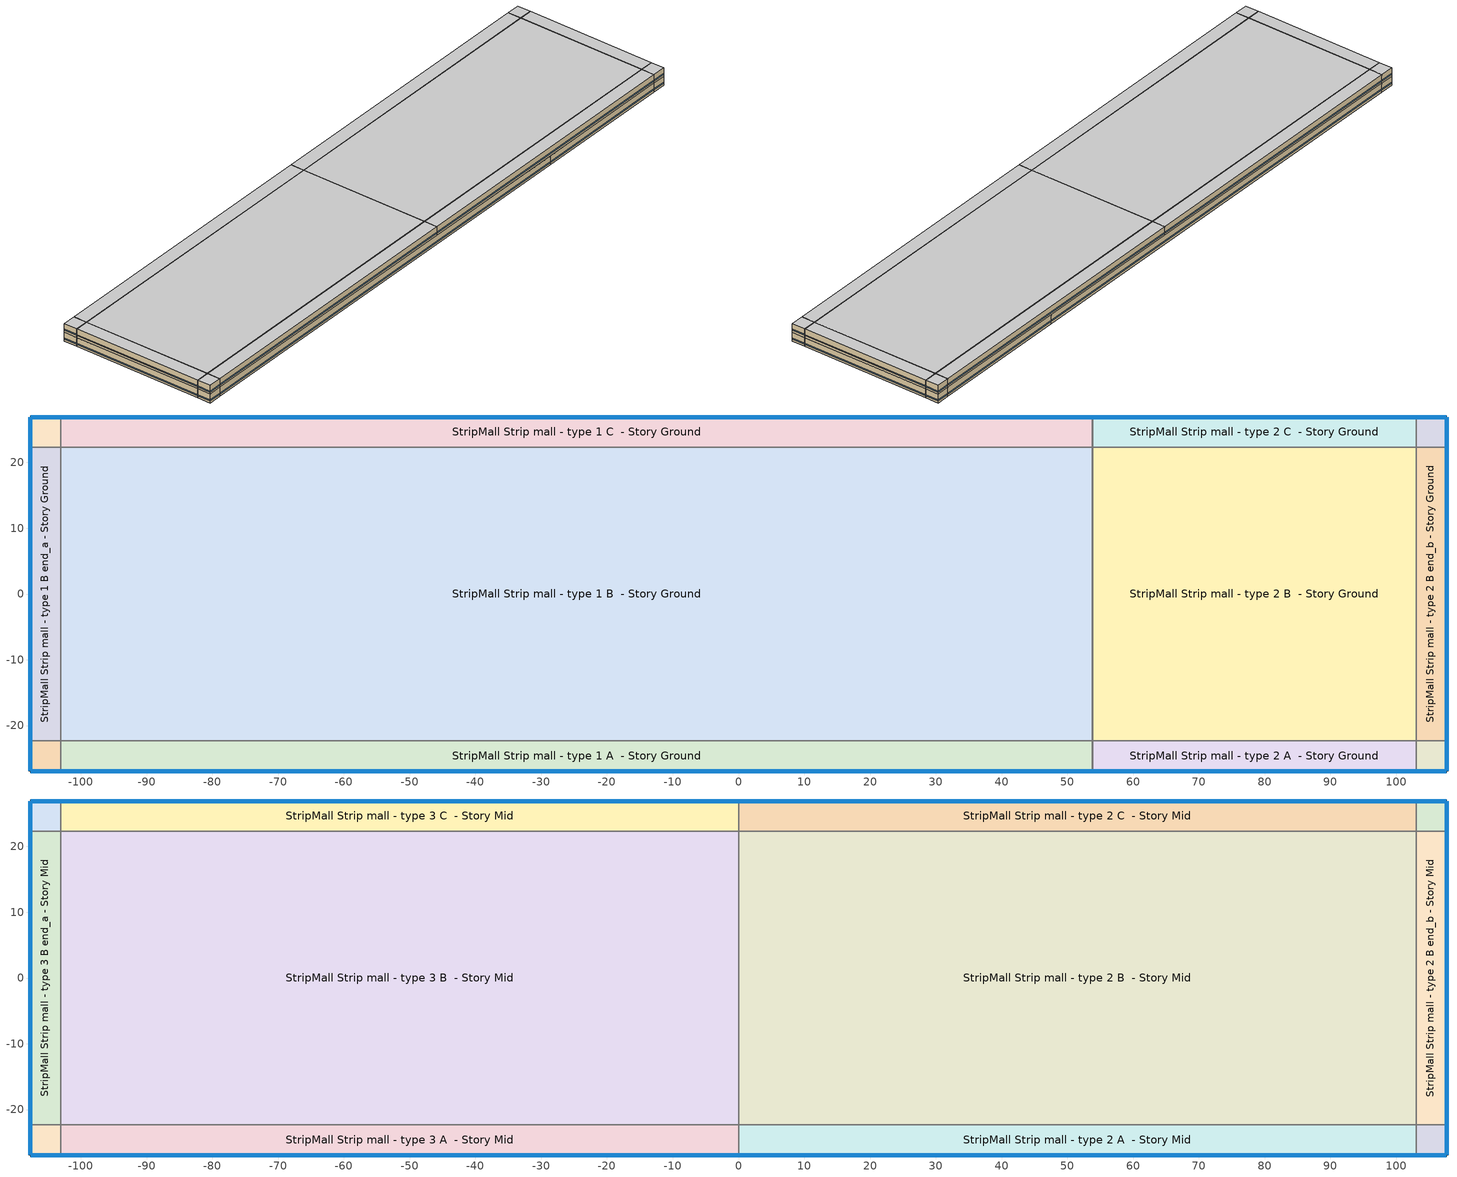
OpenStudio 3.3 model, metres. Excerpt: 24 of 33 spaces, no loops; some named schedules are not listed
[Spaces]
StripMall Strip mall - type 1 A end_a - Story Ground
 floor ground: -107.68,-26.92 -107.68,-22.35 -103.11,-22.35 -103.11,-26.92 z0
 wall outside: -107.68,-22.35 -107.68,-26.92 -103.11,-26.92 z0:3.05
 wall to StripMall Strip mall - type 1 B end_a - Story Ground: -103.11,-22.35 -107.68,-22.35 z0:3.05
 wall to StripMall Strip mall - type 1 A  - Story Ground: -103.11,-26.92 -103.11,-22.35 z0:3.05
 window: -107.68,-22.37 -107.68,-26.89 / -107.65,-26.92 -103.13,-26.92 z0.76:1.1
 ceiling adiabatic (Typical Interior Ceiling): -103.11,-26.92 -103.11,-22.35 -107.68,-22.35 -107.68,-26.92 z3.05
StripMall Strip mall - type 1 B end_a - Story Ground
 floor ground: -107.68,-22.35 -107.68,22.35 -103.11,22.35 -103.11,-22.35 z0
 wall outside: -107.68,22.35 -107.68,-22.35 z0:3.05
 wall to StripMall Strip mall - type 1 C end_a - Story Ground: -103.11,22.35 -107.68,22.35 z0:3.05
 wall to StripMall Strip mall - type 1 B  - Story Ground: -103.11,-22.35 -103.11,22.35 z0:3.05
 window: -107.68,22.32 -107.68,-22.32 z0.76:1.1
 ceiling adiabatic (Typical Interior Ceiling): -103.11,-22.35 -103.11,22.35 -107.68,22.35 -107.68,-22.35 z3.05
StripMall Strip mall - type 1 C end_a - Story Ground
 floor ground: -107.68,22.35 -107.68,26.92 -103.11,26.92 -103.11,22.35 z0
 wall outside: -103.11,26.92 -107.68,26.92 -107.68,22.35 z0:3.05
 wall to StripMall Strip mall - type 1 C  - Story Ground: -103.11,22.35 -103.11,26.92 z0:3.05
 window: -107.68,26.89 -107.68,22.37 / -103.13,26.92 -107.65,26.92 z0.76:1.1
 ceiling adiabatic (Typical Interior Ceiling): -103.11,22.35 -103.11,26.92 -107.68,26.92 -107.68,22.35 z3.05
StripMall Strip mall - type 1 A  - Story Ground
 floor ground: -103.11,-26.92 -103.11,-22.35 53.84,-22.35 53.84,-26.92 z0
 wall outside: -103.11,-26.92 53.84,-26.92 z0:3.05
 wall to StripMall Strip mall - type 1 B  - Story Ground: 53.84,-22.35 -103.11,-22.35 z0:3.05
 wall to StripMall Strip mall - type 2 A  - Story Ground: 53.84,-26.92 53.84,-22.35 z0:3.05
 window: -103.08,-26.92 53.81,-26.92 z0.76:1.1
 ceiling adiabatic (Typical Interior Ceiling): 53.84,-26.92 53.84,-22.35 -103.11,-22.35 -103.11,-26.92 z3.05
StripMall Strip mall - type 1 B  - Story Ground
 floor ground: -103.11,-22.35 -103.11,22.35 53.84,22.35 53.84,-22.35 z0
 wall to StripMall Strip mall - type 1 C  - Story Ground: 53.84,22.35 -103.11,22.35 z0:3.05
 wall to StripMall Strip mall - type 2 B  - Story Ground: 53.84,-22.35 53.84,22.35 z0:3.05
 ceiling adiabatic (Typical Interior Ceiling): 53.84,-22.35 53.84,22.35 -103.11,22.35 -103.11,-22.35 z3.05
StripMall Strip mall - type 1 C  - Story Ground
 floor ground: -103.11,22.35 -103.11,26.92 53.84,26.92 53.84,22.35 z0
 wall outside: 53.84,26.92 -103.11,26.92 z0:3.05
 wall to StripMall Strip mall - type 2 C  - Story Ground: 53.84,22.35 53.84,26.92 z0:3.05
 window: 53.81,26.92 -103.08,26.92 z0.76:1.1
 ceiling adiabatic (Typical Interior Ceiling): 53.84,22.35 53.84,26.92 -103.11,26.92 -103.11,22.35 z3.05
StripMall Strip mall - type 2 A  - Story Ground
 floor ground: 53.84,-26.92 53.84,-22.35 103.11,-22.35 103.11,-26.92 z0
 wall outside: 53.84,-26.92 103.11,-26.92 z0:3.05
 wall to StripMall Strip mall - type 2 B  - Story Ground: 103.11,-22.35 53.84,-22.35 z0:3.05
 wall to StripMall Strip mall - type 2 A end_b - Story Ground: 103.11,-26.92 103.11,-22.35 z0:3.05
 window: 53.86,-26.92 103.08,-26.92 z0.76:1.1
 ceiling adiabatic (Typical Interior Ceiling): 103.11,-26.92 103.11,-22.35 53.84,-22.35 53.84,-26.92 z3.05
StripMall Strip mall - type 2 B  - Story Ground
 floor ground: 53.84,-22.35 53.84,22.35 103.11,22.35 103.11,-22.35 z0
 wall to StripMall Strip mall - type 2 C  - Story Ground: 103.11,22.35 53.84,22.35 z0:3.05
 wall to StripMall Strip mall - type 2 B end_b - Story Ground: 103.11,-22.35 103.11,22.35 z0:3.05
 ceiling adiabatic (Typical Interior Ceiling): 103.11,-22.35 103.11,22.35 53.84,22.35 53.84,-22.35 z3.05
StripMall Strip mall - type 2 C  - Story Ground
 floor ground: 53.84,22.35 53.84,26.92 103.11,26.92 103.11,22.35 z0
 wall outside: 103.11,26.92 53.84,26.92 z0:3.05
 wall to StripMall Strip mall - type 2 C end_b - Story Ground: 103.11,22.35 103.11,26.92 z0:3.05
 window: 103.08,26.92 53.86,26.92 z0.76:1.1
 ceiling adiabatic (Typical Interior Ceiling): 103.11,22.35 103.11,26.92 53.84,26.92 53.84,22.35 z3.05
StripMall Strip mall - type 2 A end_b - Story Ground
 floor ground: 103.11,-26.92 103.11,-22.35 107.68,-22.35 107.68,-26.92 z0
 wall outside: 103.11,-26.92 107.68,-26.92 107.68,-22.35 z0:3.05
 wall to StripMall Strip mall - type 2 B end_b - Story Ground: 107.68,-22.35 103.11,-22.35 z0:3.05
 window: 107.68,-26.89 107.68,-22.37 / 103.13,-26.92 107.65,-26.92 z0.76:1.1
 ceiling adiabatic (Typical Interior Ceiling): 107.68,-26.92 107.68,-22.35 103.11,-22.35 103.11,-26.92 z3.05
StripMall Strip mall - type 2 B end_b - Story Ground
 floor ground: 103.11,-22.35 103.11,22.35 107.68,22.35 107.68,-22.35 z0
 wall outside: 107.68,-22.35 107.68,22.35 z0:3.05
 wall to StripMall Strip mall - type 2 C end_b - Story Ground: 107.68,22.35 103.11,22.35 z0:3.05
 window: 107.68,-22.32 107.68,22.32 z0.76:1.1
 ceiling adiabatic (Typical Interior Ceiling): 107.68,-22.35 107.68,22.35 103.11,22.35 103.11,-22.35 z3.05
StripMall Strip mall - type 2 C end_b - Story Ground
 floor ground: 103.11,22.35 103.11,26.92 107.68,26.92 107.68,22.35 z0
 wall outside: 107.68,22.35 107.68,26.92 103.11,26.92 z0:3.05
 window: 107.65,26.92 103.13,26.92 / 107.68,22.37 107.68,26.89 z0.76:1.1
 ceiling adiabatic (Typical Interior Ceiling): 107.68,22.35 107.68,26.92 103.11,26.92 103.11,22.35 z3.05
StripMall Strip mall - type 3 A end_a - Story Mid
 floor adiabatic (Typical Interior Floor): -107.68,-26.92 -107.68,-22.35 -103.11,-22.35 -103.11,-26.92 z3.05
 wall outside: -107.68,-22.35 -107.68,-26.92 -103.11,-26.92 z3.05:6.1
 wall to StripMall Strip mall - type 3 B end_a - Story Mid: -103.11,-22.35 -107.68,-22.35 z3.05:6.1
 wall to StripMall Strip mall - type 3 A  - Story Mid: -103.11,-26.92 -103.11,-22.35 z3.05:6.1
 window: -107.68,-22.37 -107.68,-26.89 / -107.65,-26.92 -103.13,-26.92 z3.81:4.15
 ceiling adiabatic (Typical Interior Ceiling): -103.11,-26.92 -103.11,-22.35 -107.68,-22.35 -107.68,-26.92 z6.1
StripMall Strip mall - type 3 B end_a - Story Mid
 floor adiabatic (Typical Interior Floor): -107.68,-22.35 -107.68,22.35 -103.11,22.35 -103.11,-22.35 z3.05
 wall outside: -107.68,22.35 -107.68,-22.35 z3.05:6.1
 wall to StripMall Strip mall - type 3 C end_a - Story Mid: -103.11,22.35 -107.68,22.35 z3.05:6.1
 wall to StripMall Strip mall - type 3 B  - Story Mid: -103.11,-22.35 -103.11,22.35 z3.05:6.1
 window: -107.68,22.32 -107.68,-22.32 z3.81:4.15
 ceiling adiabatic (Typical Interior Ceiling): -103.11,-22.35 -103.11,22.35 -107.68,22.35 -107.68,-22.35 z6.1
StripMall Strip mall - type 3 C end_a - Story Mid
 floor adiabatic (Typical Interior Floor): -107.68,22.35 -107.68,26.92 -103.11,26.92 -103.11,22.35 z3.05
 wall outside: -103.11,26.92 -107.68,26.92 -107.68,22.35 z3.05:6.1
 wall to StripMall Strip mall - type 3 C  - Story Mid: -103.11,22.35 -103.11,26.92 z3.05:6.1
 window: -107.68,26.89 -107.68,22.37 / -103.13,26.92 -107.65,26.92 z3.81:4.15
 ceiling adiabatic (Typical Interior Ceiling): -103.11,22.35 -103.11,26.92 -107.68,26.92 -107.68,22.35 z6.1
StripMall Strip mall - type 3 A  - Story Mid
 floor adiabatic (Typical Interior Floor): -103.11,-26.92 -103.11,-22.35 0,-22.35 0,-26.92 z3.05
 wall outside: -103.11,-26.92 0,-26.92 z3.05:6.1
 wall to StripMall Strip mall - type 3 B  - Story Mid: 0,-22.35 -103.11,-22.35 z3.05:6.1
 wall to StripMall Strip mall - type 2 A  - Story Mid: 0,-26.92 0,-22.35 z3.05:6.1
 window: -103.08,-26.92 -0.03,-26.92 z3.81:4.15
 ceiling adiabatic (Typical Interior Ceiling): 0,-26.92 0,-22.35 -103.11,-22.35 -103.11,-26.92 z6.1
StripMall Strip mall - type 3 B  - Story Mid
 floor adiabatic (Typical Interior Floor): -103.11,-22.35 -103.11,22.35 0,22.35 0,-22.35 z3.05
 wall to StripMall Strip mall - type 3 C  - Story Mid: 0,22.35 -103.11,22.35 z3.05:6.1
 wall to StripMall Strip mall - type 2 B  - Story Mid: 0,-22.35 0,22.35 z3.05:6.1
 ceiling adiabatic (Typical Interior Ceiling): 0,-22.35 0,22.35 -103.11,22.35 -103.11,-22.35 z6.1
StripMall Strip mall - type 3 C  - Story Mid
 floor adiabatic (Typical Interior Floor): -103.11,22.35 -103.11,26.92 0,26.92 0,22.35 z3.05
 wall outside: 0,26.92 -103.11,26.92 z3.05:6.1
 wall to StripMall Strip mall - type 2 C  - Story Mid: 0,22.35 0,26.92 z3.05:6.1
 window: -0.03,26.92 -103.08,26.92 z3.81:4.15
 ceiling adiabatic (Typical Interior Ceiling): 0,22.35 0,26.92 -103.11,26.92 -103.11,22.35 z6.1
StripMall Strip mall - type 2 A  - Story Mid
 floor adiabatic (Typical Interior Floor): 0,-26.92 0,-22.35 103.11,-22.35 103.11,-26.92 z3.05
 wall outside: 0,-26.92 103.11,-26.92 z3.05:6.1
 wall to StripMall Strip mall - type 2 B  - Story Mid: 103.11,-22.35 0,-22.35 z3.05:6.1
 wall to StripMall Strip mall - type 2 A end_b - Story Mid: 103.11,-26.92 103.11,-22.35 z3.05:6.1
 window: 0.03,-26.92 103.08,-26.92 z3.81:4.15
 ceiling adiabatic (Typical Interior Ceiling): 103.11,-26.92 103.11,-22.35 0,-22.35 0,-26.92 z6.1
StripMall Strip mall - type 2 B  - Story Mid
 floor adiabatic (Typical Interior Floor): 0,-22.35 0,22.35 103.11,22.35 103.11,-22.35 z3.05
 wall to StripMall Strip mall - type 2 C  - Story Mid: 103.11,22.35 0,22.35 z3.05:6.1
 wall to StripMall Strip mall - type 2 B end_b - Story Mid: 103.11,-22.35 103.11,22.35 z3.05:6.1
 ceiling adiabatic (Typical Interior Ceiling): 103.11,-22.35 103.11,22.35 0,22.35 0,-22.35 z6.1
StripMall Strip mall - type 2 C  - Story Mid
 floor adiabatic (Typical Interior Floor): 0,22.35 0,26.92 103.11,26.92 103.11,22.35 z3.05
 wall outside: 103.11,26.92 0,26.92 z3.05:6.1
 wall to StripMall Strip mall - type 2 C end_b - Story Mid: 103.11,22.35 103.11,26.92 z3.05:6.1
 window: 103.08,26.92 0.03,26.92 z3.81:4.15
 ceiling adiabatic (Typical Interior Ceiling): 103.11,22.35 103.11,26.92 0,26.92 0,22.35 z6.1
StripMall Strip mall - type 2 A end_b - Story Mid
 floor adiabatic (Typical Interior Floor): 103.11,-26.92 103.11,-22.35 107.68,-22.35 107.68,-26.92 z3.05
 wall outside: 103.11,-26.92 107.68,-26.92 107.68,-22.35 z3.05:6.1
 wall to StripMall Strip mall - type 2 B end_b - Story Mid: 107.68,-22.35 103.11,-22.35 z3.05:6.1
 window: 103.13,-26.92 107.65,-26.92 / 107.68,-26.89 107.68,-22.37 z3.81:4.15
 ceiling adiabatic (Typical Interior Ceiling): 107.68,-26.92 107.68,-22.35 103.11,-22.35 103.11,-26.92 z6.1
StripMall Strip mall - type 2 B end_b - Story Mid
 floor adiabatic (Typical Interior Floor): 103.11,-22.35 103.11,22.35 107.68,22.35 107.68,-22.35 z3.05
 wall outside: 107.68,-22.35 107.68,22.35 z3.05:6.1
 wall to StripMall Strip mall - type 2 C end_b - Story Mid: 107.68,22.35 103.11,22.35 z3.05:6.1
 window: 107.68,-22.32 107.68,22.32 z3.81:4.15
 ceiling adiabatic (Typical Interior Ceiling): 107.68,-22.35 107.68,22.35 103.11,22.35 103.11,-22.35 z6.1
StripMall Strip mall - type 2 C end_b - Story Mid
 floor adiabatic (Typical Interior Floor): 103.11,22.35 103.11,26.92 107.68,26.92 107.68,22.35 z3.05
 wall outside: 107.68,22.35 107.68,26.92 103.11,26.92 z3.05:6.1
 window: 107.68,22.37 107.68,26.89 / 107.65,26.92 103.13,26.92 z3.81:4.15
 ceiling adiabatic (Typical Interior Ceiling): 107.68,22.35 107.68,26.92 103.11,26.92 103.11,22.35 z6.1
[Site]
Buffalo Niagara Intl Ap_NY_USA: Latitude {deg}=42.93; Longitude {deg}=-78.73; Time Zone {hr}=-5; Elevation {m}=215; Terrain=City
[Site:WaterMainsTemperature]
Calculation Method=Correlation; Annual Average Outdoor Air Temperature {C}=8.96667; Maximum Difference In Monthly Average Outdoor Air Temperatures {deltaC}=26.2
[SizingPeriod:DesignDay] Barometric Pressure {Pa}=98769; Rain Indicator=No; Snow Indicator=No; Day of Month=21; Daylight Saving Time Indicator=No; Humidity Condition Type=Wetbulb; Dry-Bulb Temperature Range Modifier Type=DefaultMultipliers
Name | Maximum Dry-Bulb Temperature {C} | Daily Dry-Bulb Temperature Range {deltaC} | Wind Speed {m/s} | Wind Direction {deg} | Month | Day Type | Wetbulb or DewPoint at Maximum Dry-Bulb {C} | Solar Model Indicator | ASHRAE Clear Sky Optical Depth for Beam Irradiance | ASHRAE Clear Sky Optical Depth for Diffuse Irradiance | Sky Clearness
Buffalo Niagara Intl Ap Ann Clg .4% Condns DB=>MWB 1 | 30.3 | 9.3 | 5.7 | 240 | 7 | SummerDesignDay | 21.8 | ASHRAETau | 0.462 | 2.001
Buffalo Niagara Intl Ap Ann Clg .4% Condns WB=>MDB 1 | 27.8 | 9.3 | 5.7 | 240 | 7 | SummerDesignDay | 23.8 | ASHRAETau | 0.462 | 2.001
Buffalo Niagara Intl Ap Ann Htg 99.6% Condns DB 1 | -16.3 | 0 | 5.1 | 270 | 1 | WinterDesignDay | -16.3 | ASHRAEClearSky |  |  | 0
[ClimateZones]
Climate Zone Institution Name 1=ASHRAE; Climate Zone Document Name 1=ANSI/ASHRAE Standard 169; Climate Zone Document Year 1=2006; Climate Zone Value 1=6A
[Building]
90.1-2013|RetailStripmall: Default Construction Set=Res 90.1-2013 - StMall - ASHRAE 169-2013-6A; Standards Building Type=StripMall
[Site:GroundTemperature:FCfactorMethod]
January Ground Temperature {C}=7.4; February Ground Temperature {C}=-0; March Ground Temperature {C}=-7.6; April Ground Temperature {C}=-12.6; May Ground Temperature {C}=-7.7; June Ground Temperature {C}=0.3; July Ground Temperature {C}=7; August Ground Temperature {C}=14.2; September Ground Temperature {C}=19.2; October Ground Temperature {C}=20.9; November Ground Temperature {C}=20; December Ground Temperature {C}=15.4
[DefaultConstructionSet]
Res 90.1-2013 - StMall - ASHRAE 169-2013-6A: Default Exterior Surface Constructions=Default Surface Constructions 1; Default Interior Surface Constructions=Default Surface Constructions 2; Default Ground Contact Surface Constructions=Default Surface Constructions 3; Default Exterior SubSurface Constructions=Default Sub Surface Constructions 1; Default Interior SubSurface Constructions=Default Sub Surface Constructions 2; Interior Partition Construction=Typical Interior Partition
[DefaultSurfaceConstructions]
Name | Floor Construction | Wall Construction | Roof Ceiling Construction
Default Surface Constructions 1 | Typical Insulated Exterior Mass Floor R-19.61 | Typical Insulated Steel Framed Exterior Wall R-20.41 | Typical IEAD Roof R-31.25
Default Surface Constructions 2 | Typical Interior Floor | Typical Interior Wall | Typical Interior Ceiling
Default Surface Constructions 3 | Typical Insulated Carpeted 8in Slab Floor | Typical Insulated Basement Mass Wall
[Construction]
Typical Insulated Exterior Mass Floor R-19.61: Typical Insulation R-17.04, 4 in. Normalweight Concrete Floor, Typical Carpet Pad
Typical Insulated Steel Framed Exterior Wall R-20.41: 25mm Stucco, 5/8 in. Gypsum Board, Typical Insulation R-18.23, 5/8 in. Gypsum Board
Typical IEAD Roof R-31.25: Roof Membrane, Typical Insulation R-30.13, Metal Roof Surface
Typical Interior Floor: 100mm Normalweight concrete floor, CP02 CARPET PAD
Typical Interior Wall: G01 13mm gypsum board, G01 13mm gypsum board
Typical Interior Ceiling: CP02 CARPET PAD, 100mm Normalweight concrete floor
Typical Insulated Carpeted 8in Slab Floor: 8 in. Normalweight Concrete Floor, Typical Carpet Pad
Typical Insulated Basement Mass Wall: 8 in. Concrete Block Basement Wall
U 0.48 SHGC 0.40 Dbl Ref-D Clr 6mm/13mm: REF D CLEAR 6MM, AIR 13MM, CLEAR 6MM
Typical Insulated Metal Door R-2.0: F08 Metal surface, Typical Insulation R-1.15
U 0.44 SHGC 0.26 Dbl Ref-B-H Clr 6mm/13mm Air: REF B CLEAR HI 6MM, AIR 13MM, CLEAR 6MM
Typical Overhead Door R-2.0: Typical Insulation R-1.15 1
Window_U_0.50_SHGC_0.40_Skylight_Frame_Width_0.430_in: Glass_2052_LayerAvg, Gap_1_W_0_0038, Glass_2027F_LayerAvg
Typical Interior Window: Clear 3mm
Typical Interior Door; Typical Interior Partition: G05 25mm wood
InteriorFurnishings 1: Std Wood 6inch 1
[Material:NoMass] Roughness=Smooth; Thermal Absorptance=0.9; Solar Absorptance=0.7
Name | Thermal Resistance {m2-K/W} | Visible Absorptance
Typical Insulation R-17.04 | 3.00072 | 0.7
Typical Carpet Pad; CP02 CARPET PAD | 0.21648 | 0.8
Typical Insulation R-18.23 | 3.21036 | 0.7
Typical Insulation R-30.13 | 5.30668 | 0.7
Typical Insulation R-1.15 | 0.202509 | 0.7
Typical Insulation R-1.15 1 | 0.202527 | 0.7
[Material] Thermal Absorptance=0.9
Name | Roughness | Thickness {m} | Conductivity {W/m-K} | Density {kg/m3} | Specific Heat {J/kg-K} | Solar Absorptance | Visible Absorptance
4 in. Normalweight Concrete Floor | MediumRough | 0.1016 | 2.31 | 2322 | 832 | 0.7 | 0.7
25mm Stucco | Smooth | 0.0254 | 0.72 | 1856 | 840 | 0.7 | 0.7
5/8 in. Gypsum Board | MediumSmooth | 0.0159 | 0.16 | 800 | 1090 | 0.7 | 0.7
Roof Membrane | VeryRough | 0.0095 | 0.16 | 1121.29 | 1460 | 0.7 | 0.7
Metal Roof Surface; F08 Metal surface | Smooth | 0.0008 | 45.28 | 7824 | 500 | 0.7 | 0.7
100mm Normalweight concrete floor | MediumRough | 0.1016 | 2.31045 | 2322 | 832.557 | 0.7 | 0.7
G01 13mm gypsum board | Smooth | 0.0127 | 0.160031 | 800.001 | 1090.73 | 0.7 | 0.5
8 in. Normalweight Concrete Floor | MediumRough | 0.2032 | 2.31 | 2322 | 832 | 0.7 | 0.7
8 in. Concrete Block Basement Wall | MediumRough | 0.2032 | 1.326 | 1842 | 912 | 0.7 | 0.7
G05 25mm wood | MediumSmooth | 0.0254 | 0.15 | 608 | 1630 | 0.5 | 0.5
Std Wood 6inch 1 | MediumSmooth | 0.15 | 0.12 | 540 | 1210 | 0.7 | 0.7
[DefaultSubSurfaceConstructions]
Name | Fixed Window Construction | Operable Window Construction | Door Construction | Glass Door Construction | Overhead Door Construction | Skylight Construction | Tubular Daylight Dome Construction | Tubular Daylight Diffuser Construction
Default Sub Surface Constructions 1 | U 0.48 SHGC 0.40 Dbl Ref-D Clr 6mm/13mm | U 0.48 SHGC 0.40 Dbl Ref-D Clr 6mm/13mm | Typical Insulated Metal Door R-2.0 | U 0.44 SHGC 0.26 Dbl Ref-B-H Clr 6mm/13mm Air | Typical Overhead Door R-2.0 | Window_U_0.50_SHGC_0.40_Skylight_Frame_Width_0.430_in | Typical Interior Window | Typical Interior Window
Default Sub Surface Constructions 2 | Typical Interior Window | Typical Interior Window | Typical Interior Door
[WindowMaterial:Glazing] Optical Data Type=SpectralAverage; Infrared Transmittance at Normal Incidence=0; Dirt Correction Factor for Solar and Visible Transmittance=1; Solar Diffusing=No
Name | Thickness {m} | Solar Transmittance at Normal Incidence | Front Side Solar Reflectance at Normal Incidence | Back Side Solar Reflectance at Normal Incidence | Visible Transmittance at Normal Incidence | Front Side Visible Reflectance at Normal Incidence | Back Side Visible Reflectance at Normal Incidence | Front Side Infrared Hemispherical Emissivity | Back Side Infrared Hemispherical Emissivity | Conductivity {W/m-K}
REF D CLEAR 6MM | 0.006 | 0.429 | 0.308 | 0.379 | 0.334 | 0.453 | 0.505 | 0.84 | 0.82 | 0.9
CLEAR 6MM | 0.006 | 0.775 | 0.071 | 0.071 | 0.881 | 0.08 | 0.08 | 0.84 | 0.84 | 0.9
REF B CLEAR HI 6MM | 0.006 | 0.24 | 0.16 | 0.32 | 0.3 | 0.16 | 0.29 | 0.84 | 0.6 | 0.9
Glass_2052_LayerAvg | 0.00837 | 0.507767 | 0.054228 | 0.0544931 | 0.586833 | 0.05805 | 0.058397 | 0.84 | 0.84 | 1
Glass_2027F_LayerAvg | 0.004 | 0.369744 | 0.470069 | 0.340935 | 0.765222 | 0.0546 | 0.073741 | 0.03675 | 0.84 | 1
Clear 3mm | 0.003 | 0.837 | 0.075 | 0.075 | 0.898 | 0.081 | 0.081 | 0.84 | 0.84 | 0.9
[WindowMaterial:Gas] Gas Type=Air
Name | Thickness {m}
AIR 13MM | 0.0127
Gap_1_W_0_0038 | 0.0038
[SpaceType] Standards Building Type=StripMall
Name | Default Schedule Set | Design Specification Outdoor Air Object | Standards Space Type
StripMall Strip mall - type 1 - 90.1-2013 | StripMall Strip mall - type 1 Schedule Set | StripMall Strip mall - type 1 Ventilation | Strip mall - type 1
StripMall Strip mall - type 2 - 90.1-2013 | StripMall Strip mall - type 2 Schedule Set | StripMall Strip mall - type 2 Ventilation | Strip mall - type 2
StripMall Strip mall - type 3 - 90.1-2013 | StripMall Strip mall - type 3 Schedule Set | StripMall Strip mall - type 3 Ventilation | Strip mall - type 3
[BuildingStory] Nominal Floor to Floor Height {m}=3.048
Name | Nominal Z Coordinate {m}
Story Ground | 0
Story Mid | 3.048
[Space]
Name | Space Type | Building Story | Thermal Zone
StripMall Strip mall - type 1 A end_a - Story Ground | StripMall Strip mall - type 1 - 90.1-2013 | Story Ground | Zone StripMall Strip mall - type 1 A end_a - Story Ground
StripMall Strip mall - type 1 B end_a - Story Ground | StripMall Strip mall - type 1 - 90.1-2013 | Story Ground | Zone StripMall Strip mall - type 1 B end_a - Story Ground
StripMall Strip mall - type 1 C end_a - Story Ground | StripMall Strip mall - type 1 - 90.1-2013 | Story Ground | Zone StripMall Strip mall - type 1 C end_a - Story Ground
StripMall Strip mall - type 1 A  - Story Ground | StripMall Strip mall - type 1 - 90.1-2013 | Story Ground | Zone StripMall Strip mall - type 1 A  - Story Ground
StripMall Strip mall - type 1 B  - Story Ground | StripMall Strip mall - type 1 - 90.1-2013 | Story Ground | Zone StripMall Strip mall - type 1 B  - Story Ground
StripMall Strip mall - type 1 C  - Story Ground | StripMall Strip mall - type 1 - 90.1-2013 | Story Ground | Zone StripMall Strip mall - type 1 C  - Story Ground
StripMall Strip mall - type 2 A  - Story Ground | StripMall Strip mall - type 2 - 90.1-2013 | Story Ground | Zone StripMall Strip mall - type 2 A  - Story Ground
StripMall Strip mall - type 2 B  - Story Ground | StripMall Strip mall - type 2 - 90.1-2013 | Story Ground | Zone StripMall Strip mall - type 2 B  - Story Ground
StripMall Strip mall - type 2 C  - Story Ground | StripMall Strip mall - type 2 - 90.1-2013 | Story Ground | Zone StripMall Strip mall - type 2 C  - Story Ground
StripMall Strip mall - type 2 A end_b - Story Ground | StripMall Strip mall - type 2 - 90.1-2013 | Story Ground | Zone StripMall Strip mall - type 2 A end_b - Story Ground
StripMall Strip mall - type 2 B end_b - Story Ground | StripMall Strip mall - type 2 - 90.1-2013 | Story Ground | Zone StripMall Strip mall - type 2 B end_b - Story Ground
StripMall Strip mall - type 2 C end_b - Story Ground | StripMall Strip mall - type 2 - 90.1-2013 | Story Ground | Zone StripMall Strip mall - type 2 C end_b - Story Ground
StripMall Strip mall - type 3 A end_a - Story Mid | StripMall Strip mall - type 3 - 90.1-2013 | Story Mid | Zone StripMall Strip mall - type 3 A end_a - Story Mid
StripMall Strip mall - type 3 B end_a - Story Mid | StripMall Strip mall - type 3 - 90.1-2013 | Story Mid | Zone StripMall Strip mall - type 3 B end_a - Story Mid
StripMall Strip mall - type 3 C end_a - Story Mid | StripMall Strip mall - type 3 - 90.1-2013 | Story Mid | Zone StripMall Strip mall - type 3 C end_a - Story Mid
StripMall Strip mall - type 3 A  - Story Mid | StripMall Strip mall - type 3 - 90.1-2013 | Story Mid | Zone StripMall Strip mall - type 3 A  - Story Mid
StripMall Strip mall - type 3 B  - Story Mid | StripMall Strip mall - type 3 - 90.1-2013 | Story Mid | Zone StripMall Strip mall - type 3 B  - Story Mid
StripMall Strip mall - type 3 C  - Story Mid | StripMall Strip mall - type 3 - 90.1-2013 | Story Mid | Zone StripMall Strip mall - type 3 C  - Story Mid
StripMall Strip mall - type 2 A  - Story Mid | StripMall Strip mall - type 2 - 90.1-2013 | Story Mid | Zone StripMall Strip mall - type 2 A  - Story Mid
StripMall Strip mall - type 2 B  - Story Mid | StripMall Strip mall - type 2 - 90.1-2013 | Story Mid | Zone StripMall Strip mall - type 2 B  - Story Mid
StripMall Strip mall - type 2 C  - Story Mid | StripMall Strip mall - type 2 - 90.1-2013 | Story Mid | Zone StripMall Strip mall - type 2 C  - Story Mid
StripMall Strip mall - type 2 A end_b - Story Mid | StripMall Strip mall - type 2 - 90.1-2013 | Story Mid | Zone StripMall Strip mall - type 2 A end_b - Story Mid
StripMall Strip mall - type 2 B end_b - Story Mid | StripMall Strip mall - type 2 - 90.1-2013 | Story Mid | Zone StripMall Strip mall - type 2 B end_b - Story Mid
StripMall Strip mall - type 2 C end_b - Story Mid | StripMall Strip mall - type 2 - 90.1-2013 | Story Mid | Zone StripMall Strip mall - type 2 C end_b - Story Mid
[ThermalZone] Multiplier=1; Use Ideal Air Loads=No
Name | Thermostat
Zone StripMall Strip mall - type 1 A end_a - Story Ground | StripMall Strip mall - type 1 - 90.1-2013 Thermostat 1
Zone StripMall Strip mall - type 1 B end_a - Story Ground | StripMall Strip mall - type 1 - 90.1-2013 Thermostat 3
Zone StripMall Strip mall - type 1 C end_a - Story Ground | StripMall Strip mall - type 1 - 90.1-2013 Thermostat 5
Zone StripMall Strip mall - type 1 A  - Story Ground | StripMall Strip mall - type 1 - 90.1-2013 Thermostat
Zone StripMall Strip mall - type 1 B  - Story Ground | StripMall Strip mall - type 1 - 90.1-2013 Thermostat 2
Zone StripMall Strip mall - type 1 C  - Story Ground | StripMall Strip mall - type 1 - 90.1-2013 Thermostat 4
Zone StripMall Strip mall - type 2 A  - Story Ground | StripMall Strip mall - type 2 - 90.1-2013 Thermostat
Zone StripMall Strip mall - type 2 B  - Story Ground | StripMall Strip mall - type 2 - 90.1-2013 Thermostat 4
Zone StripMall Strip mall - type 2 C  - Story Ground | StripMall Strip mall - type 2 - 90.1-2013 Thermostat 8
Zone StripMall Strip mall - type 2 A end_b - Story Ground | StripMall Strip mall - type 2 - 90.1-2013 Thermostat 2
Zone StripMall Strip mall - type 2 B end_b - Story Ground | StripMall Strip mall - type 2 - 90.1-2013 Thermostat 6
Zone StripMall Strip mall - type 2 C end_b - Story Ground | StripMall Strip mall - type 2 - 90.1-2013 Thermostat 10
Zone StripMall Strip mall - type 3 A end_a - Story Mid | StripMall Strip mall - type 3 - 90.1-2013 Thermostat 2
Zone StripMall Strip mall - type 3 B end_a - Story Mid | StripMall Strip mall - type 3 - 90.1-2013 Thermostat 7
Zone StripMall Strip mall - type 3 C end_a - Story Mid | StripMall Strip mall - type 3 - 90.1-2013 Thermostat 12
Zone StripMall Strip mall - type 3 A  - Story Mid | StripMall Strip mall - type 3 - 90.1-2013 Thermostat
Zone StripMall Strip mall - type 3 B  - Story Mid | StripMall Strip mall - type 3 - 90.1-2013 Thermostat 5
Zone StripMall Strip mall - type 3 C  - Story Mid | StripMall Strip mall - type 3 - 90.1-2013 Thermostat 10
Zone StripMall Strip mall - type 2 A  - Story Mid | StripMall Strip mall - type 2 - 90.1-2013 Thermostat 1
Zone StripMall Strip mall - type 2 B  - Story Mid | StripMall Strip mall - type 2 - 90.1-2013 Thermostat 5
Zone StripMall Strip mall - type 2 C  - Story Mid | StripMall Strip mall - type 2 - 90.1-2013 Thermostat 9
Zone StripMall Strip mall - type 2 A end_b - Story Mid | StripMall Strip mall - type 2 - 90.1-2013 Thermostat 3
Zone StripMall Strip mall - type 2 B end_b - Story Mid | StripMall Strip mall - type 2 - 90.1-2013 Thermostat 7
Zone StripMall Strip mall - type 2 C end_b - Story Mid | StripMall Strip mall - type 2 - 90.1-2013 Thermostat 11
[People:Definition] Number of People Calculation Method=People/Area; People per Space Floor Area {person/m2}=0.0861113; Fraction Radiant=0.3; Enable ASHRAE 55 Comfort Warnings=Yes; Mean Radiant Temperature Calculation Type=ZoneAveraged; Thermal Comfort Model Type 1=Fanger
StripMall Strip mall - type 1 People Definition; StripMall Strip mall - type 2 People Definition; StripMall Strip mall - type 3 People Definition
[People] Work Efficiency Schedule=Work Efficiency Schedule; Clothing Insulation Schedule=Clothing Schedule; Air Velocity Schedule=Air Velocity Schedule; Multiplier=1
Name | People Definition | Space or SpaceType
StripMall Strip mall - type 1 People | StripMall Strip mall - type 1 People Definition | StripMall Strip mall - type 1 - 90.1-2013
StripMall Strip mall - type 2 People | StripMall Strip mall - type 2 People Definition | StripMall Strip mall - type 2 - 90.1-2013
StripMall Strip mall - type 3 People | StripMall Strip mall - type 3 People Definition | StripMall Strip mall - type 3 - 90.1-2013
[Lights:Definition] Design Level Calculation Method=Watts/Area; Fraction Radiant=0.7; Fraction Visible=0.2; Return Air Fraction=0
Name | Watts per Space Floor Area {W/m2}
StripMall Strip mall - type 1 Lights Definition; StripMall Strip mall - type 2 Lights Definition; StripMall Strip mall - type 3 Lights Definition | 13.5625
StripMall Strip mall - type 1 Additional Lights Definition | 7.53474
StripMall Strip mall - type 2 Additional Lights Definition | 7.36251
[Lights] Fraction Replaceable=1
Name | Lights Definition | Space or SpaceType
StripMall Strip mall - type 1 Lights | StripMall Strip mall - type 1 Lights Definition | StripMall Strip mall - type 1 - 90.1-2013
StripMall Strip mall - type 1 Additional Lights | StripMall Strip mall - type 1 Additional Lights Definition | StripMall Strip mall - type 1 - 90.1-2013
StripMall Strip mall - type 2 Lights | StripMall Strip mall - type 2 Lights Definition | StripMall Strip mall - type 2 - 90.1-2013
StripMall Strip mall - type 2 Additional Lights | StripMall Strip mall - type 2 Additional Lights Definition | StripMall Strip mall - type 2 - 90.1-2013
StripMall Strip mall - type 3 Lights | StripMall Strip mall - type 3 Lights Definition | StripMall Strip mall - type 3 - 90.1-2013
[ElectricEquipment:Definition]
Name | Design Level Calculation Method | Watts per Space Floor Area {W/m2} | Fraction Latent | Fraction Radiant | Fraction Lost | Design Level {W}
StripMall Strip mall - type 1 Elec Equip Definition; StripMall Strip mall - type 2 Elec Equip Definition; StripMall Strip mall - type 3 Elec Equip Definition | Watts/Area | 4.30556 | 0 | 0.5 | 0
Elevator Lift Motor | EquipmentLevel |  | 0 | 0 | 1 | 16055
Elevator Fan | EquipmentLevel |  |  | 0.5 |  | 30.9576
Elevator Lights | EquipmentLevel |  |  | 0.5 |  | 32.3486
[ElectricEquipment]
Name | Electric Equipment Definition | Space or SpaceType | Schedule | Multiplier
StripMall Strip mall - type 1 Elec Equip | StripMall Strip mall - type 1 Elec Equip Definition | StripMall Strip mall - type 1 - 90.1-2013
StripMall Strip mall - type 2 Elec Equip | StripMall Strip mall - type 2 Elec Equip Definition | StripMall Strip mall - type 2 - 90.1-2013
StripMall Strip mall - type 3 Elec Equip | StripMall Strip mall - type 3 Elec Equip Definition | StripMall Strip mall - type 3 - 90.1-2013
9 Elevator Lift Motors | Elevator Lift Motor | StripMall Strip mall - type 1 B  - Story Ground | Elevator Schedule 1 | 9
9 Elevator Fans | Elevator Fan | StripMall Strip mall - type 1 B  - Story Ground | Elevator Schedule 3 | 9
9 Elevator Lights | Elevator Lights | StripMall Strip mall - type 1 B  - Story Ground | Elevator Schedule 2 | 9
[DesignSpecification:OutdoorAir] Outdoor Air Method=Sum; Outdoor Air Flow per Floor Area {m3/s-m2}=0.0011811
StripMall Strip mall - type 1 Ventilation; StripMall Strip mall - type 2 Ventilation; StripMall Strip mall - type 3 Ventilation
[DefaultScheduleSet] People Activity Level Schedule=HotelSmall Activity_Sch
Name | Number of People Schedule | Lighting Schedule | Electric Equipment Schedule | Infiltration Schedule
StripMall Strip mall - type 1 Schedule Set | RetailStripmall Type1_OCC_SCH | RetailStripmall Type1_LIGHT_SCH_2013 | RetailStripmall Type1_EQUIP_SCH | RetailStripmall Type1_Infil_SCH
StripMall Strip mall - type 2 Schedule Set | RetailStripmall Type2_OCC_SCH | RetailStripmall Type2_LIGHT_SCH_2013 | RetailStripmall Type2_EQUIP_SCH | RetailStripmall Type2_Infil_SCH
StripMall Strip mall - type 3 Schedule Set | RetailStripmall Type3_OCC_SCH | RetailStripmall Type3_LIGHT_SCH_2013 | RetailStripmall Type3_EQUIP_SCH | RetailStripmall Type3_Infil_SCH
[SpaceInfiltration:DesignFlowRate] Schedule=Always On Discrete; Design Flow Rate Calculation Method=Flow/ExteriorArea; Flow per Exterior Surface Area {m3/s-m2}=0.000569573; Constant Term Coefficient=0; Temperature Term Coefficient=0; Velocity Term Coefficient=0.224; Velocity Squared Term Coefficient=0
Name | Space or SpaceType
StripMall Strip mall - type 1 A  - Story Ground Infiltration | StripMall Strip mall - type 1 A  - Story Ground
StripMall Strip mall - type 1 A end_a - Story Ground Infiltration | StripMall Strip mall - type 1 A end_a - Story Ground
StripMall Strip mall - type 1 B end_a - Story Ground Infiltration | StripMall Strip mall - type 1 B end_a - Story Ground
StripMall Strip mall - type 1 C  - Story Ground Infiltration | StripMall Strip mall - type 1 C  - Story Ground
StripMall Strip mall - type 1 C end_a - Story Ground Infiltration | StripMall Strip mall - type 1 C end_a - Story Ground
StripMall Strip mall - type 2 A  - Story Ground Infiltration | StripMall Strip mall - type 2 A  - Story Ground
StripMall Strip mall - type 2 A  - Story Mid Infiltration | StripMall Strip mall - type 2 A  - Story Mid
StripMall Strip mall - type 2 A end_b - Story Ground Infiltration | StripMall Strip mall - type 2 A end_b - Story Ground
StripMall Strip mall - type 2 A end_b - Story Mid Infiltration | StripMall Strip mall - type 2 A end_b - Story Mid
StripMall Strip mall - type 2 B end_b - Story Ground Infiltration | StripMall Strip mall - type 2 B end_b - Story Ground
StripMall Strip mall - type 2 B end_b - Story Mid Infiltration | StripMall Strip mall - type 2 B end_b - Story Mid
StripMall Strip mall - type 2 C  - Story Ground Infiltration | StripMall Strip mall - type 2 C  - Story Ground
StripMall Strip mall - type 2 C  - Story Mid Infiltration | StripMall Strip mall - type 2 C  - Story Mid
StripMall Strip mall - type 2 C end_b - Story Ground Infiltration | StripMall Strip mall - type 2 C end_b - Story Ground
StripMall Strip mall - type 2 C end_b - Story Mid Infiltration | StripMall Strip mall - type 2 C end_b - Story Mid
StripMall Strip mall - type 3 A  - Story Mid Infiltration | StripMall Strip mall - type 3 A  - Story Mid
StripMall Strip mall - type 3 A end_a - Story Mid Infiltration | StripMall Strip mall - type 3 A end_a - Story Mid
StripMall Strip mall - type 3 B end_a - Story Mid Infiltration | StripMall Strip mall - type 3 B end_a - Story Mid
StripMall Strip mall - type 3 C  - Story Mid Infiltration | StripMall Strip mall - type 3 C  - Story Mid
StripMall Strip mall - type 3 C end_a - Story Mid Infiltration | StripMall Strip mall - type 3 C end_a - Story Mid
[Exterior:Lights:Definition]
Name | Design Level {W}
Parking Areas and Drives Def (W/ft^2) | 0.1
Building Facades Def (W/ft^2) | 0.15
Main Entries Def (W/ft) | 30
Other Doors Def (W/ft) | 20
[Exterior:Lights] Control Option=AstronomicalClock
Name | Exterior Lights Definition | Schedule | Multiplier
Parking Areas and Drives | Parking Areas and Drives Def (W/ft^2) | Schedule Ruleset 2 | 705282
Building Facades | Building Facades Def (W/ft^2) | Schedule Ruleset 1 | 17663.7
Main Entries | Main Entries Def (W/ft) | Schedule Ruleset 2 | 599.054
Other Doors | Other Doors Def (W/ft) | Schedule Ruleset 2 | 329.48
[ThermostatSetpoint:DualSetpoint]
Name | Heating Setpoint Temperature Schedule | Cooling Setpoint Temperature Schedule
StripMall Strip mall - type 1 - 90.1-2013 Thermostat; StripMall Strip mall - type 1 - 90.1-2013 Thermostat 1; StripMall Strip mall - type 1 - 90.1-2013 Thermostat 2; StripMall Strip mall - type 1 - 90.1-2013 Thermostat 3; StripMall Strip mall - type 1 - 90.1-2013 Thermostat 4; StripMall Strip mall - type 1 - 90.1-2013 Thermostat 5 | RetailStripmall Type1_HTGSETP_SCH_NO_OPTIMUM | RetailStripmall Type1_CLGSETP_SCH_NO_OPTIMUM
StripMall Strip mall - type 2 - 90.1-2013 Thermostat; StripMall Strip mall - type 2 - 90.1-2013 Thermostat 1; StripMall Strip mall - type 2 - 90.1-2013 Thermostat 2; StripMall Strip mall - type 2 - 90.1-2013 Thermostat 3; StripMall Strip mall - type 2 - 90.1-2013 Thermostat 4; StripMall Strip mall - type 2 - 90.1-2013 Thermostat 5; StripMall Strip mall - type 2 - 90.1-2013 Thermostat 6; StripMall Strip mall - type 2 - 90.1-2013 Thermostat 7; StripMall Strip mall - type 2 - 90.1-2013 Thermostat 8; StripMall Strip mall - type 2 - 90.1-2013 Thermostat 9; StripMall Strip mall - type 2 - 90.1-2013 Thermostat 10; StripMall Strip mall - type 2 - 90.1-2013 Thermostat 11 | RetailStripmall Type2_HTGSETP_SCH_NO_OPTIMUM | RetailStripmall Type2_CLGSETP_SCH_NO_OPTIMUM
StripMall Strip mall - type 3 - 90.1-2013 Thermostat; StripMall Strip mall - type 3 - 90.1-2013 Thermostat 2; StripMall Strip mall - type 3 - 90.1-2013 Thermostat 5; StripMall Strip mall - type 3 - 90.1-2013 Thermostat 7; StripMall Strip mall - type 3 - 90.1-2013 Thermostat 10; StripMall Strip mall - type 3 - 90.1-2013 Thermostat 12 | RetailStripmall Type3_HTGSETP_SCH_NO_OPTIMUM | RetailStripmall Type3_CLGSETP_SCH_NO_OPTIMUM
[InternalMass:Definition]
Internal Mass Definition 2: Construction=InteriorFurnishings 1; Design Level Calculation Method=SurfaceArea/Area; Surface Area per Space Floor Area=2
[InternalMass] Internal Mass Definition=Internal Mass Definition 2; Multiplier=1
Name | Space or SpaceType
StripMall Strip mall - type 2 A end_b - Story Mid Mass | StripMall Strip mall - type 2 A end_b - Story Mid
StripMall Strip mall - type 2 A  - Story Mid Mass | StripMall Strip mall - type 2 A  - Story Mid
StripMall Strip mall - type 2 B end_b - Story Ground Mass | StripMall Strip mall - type 2 B end_b - Story Ground
StripMall Strip mall - type 3 C end_a - Story Mid Mass | StripMall Strip mall - type 3 C end_a - Story Mid
StripMall Strip mall - type 1 A end_a - Story Ground Mass | StripMall Strip mall - type 1 A end_a - Story Ground
StripMall Strip mall - type 3 B end_a - Story Mid Mass | StripMall Strip mall - type 3 B end_a - Story Mid
StripMall Strip mall - type 3 A end_a - Story Mid Mass | StripMall Strip mall - type 3 A end_a - Story Mid
StripMall Strip mall - type 3 C  - Story Mid Mass | StripMall Strip mall - type 3 C  - Story Mid
StripMall Strip mall - type 2 C  - Story Mid Mass | StripMall Strip mall - type 2 C  - Story Mid
StripMall Strip mall - type 1 C end_a - Story Ground Mass | StripMall Strip mall - type 1 C end_a - Story Ground
StripMall Strip mall - type 3 A  - Story Mid Mass | StripMall Strip mall - type 3 A  - Story Mid
StripMall Strip mall - type 2 C end_b - Story Mid Mass | StripMall Strip mall - type 2 C end_b - Story Mid
StripMall Strip mall - type 2 C  - Story Ground Mass | StripMall Strip mall - type 2 C  - Story Ground
StripMall Strip mall - type 2 A end_b - Story Ground Mass | StripMall Strip mall - type 2 A end_b - Story Ground
StripMall Strip mall - type 1 A  - Story Ground Mass | StripMall Strip mall - type 1 A  - Story Ground
StripMall Strip mall - type 2 B  - Story Ground Mass | StripMall Strip mall - type 2 B  - Story Ground
StripMall Strip mall - type 2 B  - Story Mid Mass | StripMall Strip mall - type 2 B  - Story Mid
StripMall Strip mall - type 2 A  - Story Ground Mass | StripMall Strip mall - type 2 A  - Story Ground
StripMall Strip mall - type 1 C  - Story Ground Mass | StripMall Strip mall - type 1 C  - Story Ground
StripMall Strip mall - type 1 B  - Story Ground Mass | StripMall Strip mall - type 1 B  - Story Ground
StripMall Strip mall - type 3 B  - Story Mid Mass | StripMall Strip mall - type 3 B  - Story Mid
StripMall Strip mall - type 1 B end_a - Story Ground Mass | StripMall Strip mall - type 1 B end_a - Story Ground
StripMall Strip mall - type 2 B end_b - Story Mid Mass | StripMall Strip mall - type 2 B end_b - Story Mid
StripMall Strip mall - type 2 C end_b - Story Ground Mass | StripMall Strip mall - type 2 C end_b - Story Ground
[Schedule:Ruleset]
Name | Default Day Schedule | Summer Design Day Schedule | Winter Design Day Schedule
Clothing Schedule | Clothing Schedule Default Winter Clothes
Air Velocity Schedule | Air Velocity Schedule Default
Work Efficiency Schedule | Work Efficiency Schedule Default
RetailStripmall Type1_OCC_SCH | RetailStripmall Type1_OCC_SCH Default | RetailStripmall Type1_OCC_SCH Summer Design Day | RetailStripmall Type1_OCC_SCH Winter Design Day
HotelSmall Activity_Sch | HotelSmall Activity_Sch Default | HotelSmall Activity_Sch Summer Design Day | HotelSmall Activity_Sch Winter Design Day
RetailStripmall Type1_LIGHT_SCH_2013 | RetailStripmall Type1_LIGHT_SCH_2013 Default | RetailStripmall Type1_LIGHT_SCH_2013 Summer Design Day | RetailStripmall Type1_LIGHT_SCH_2013 Winter Design Day
RetailStripmall Type1_EQUIP_SCH | RetailStripmall Type1_EQUIP_SCH Default | RetailStripmall Type1_EQUIP_SCH Summer Design Day | RetailStripmall Type1_EQUIP_SCH Winter Design Day
RetailStripmall Type1_Infil_SCH | RetailStripmall Type1_Infil_SCH Default | RetailStripmall Type1_Infil_SCH Summer Design Day | RetailStripmall Type1_Infil_SCH Winter Design Day
RetailStripmall Type2_OCC_SCH | RetailStripmall Type2_OCC_SCH Default | RetailStripmall Type2_OCC_SCH Summer Design Day | RetailStripmall Type2_OCC_SCH Winter Design Day
RetailStripmall Type2_LIGHT_SCH_2013 | RetailStripmall Type2_LIGHT_SCH_2013 Default | RetailStripmall Type2_LIGHT_SCH_2013 Summer Design Day | RetailStripmall Type2_LIGHT_SCH_2013 Winter Design Day
RetailStripmall Type2_EQUIP_SCH | RetailStripmall Type2_EQUIP_SCH Default | RetailStripmall Type2_EQUIP_SCH Summer Design Day | RetailStripmall Type2_EQUIP_SCH Winter Design Day
RetailStripmall Type2_Infil_SCH | RetailStripmall Type2_Infil_SCH Default | RetailStripmall Type2_Infil_SCH Summer Design Day | RetailStripmall Type2_Infil_SCH Winter Design Day
RetailStripmall Type3_OCC_SCH | RetailStripmall Type3_OCC_SCH Default | RetailStripmall Type3_OCC_SCH Summer Design Day | RetailStripmall Type3_OCC_SCH Winter Design Day
RetailStripmall Type3_LIGHT_SCH_2013 | RetailStripmall Type3_LIGHT_SCH_2013 Default | RetailStripmall Type3_LIGHT_SCH_2013 Summer Design Day | RetailStripmall Type3_LIGHT_SCH_2013 Winter Design Day
RetailStripmall Type3_EQUIP_SCH | RetailStripmall Type3_EQUIP_SCH Default | RetailStripmall Type3_EQUIP_SCH Summer Design Day | RetailStripmall Type3_EQUIP_SCH Winter Design Day
RetailStripmall Type3_Infil_SCH | RetailStripmall Type3_Infil_SCH Default | RetailStripmall Type3_Infil_SCH Summer Design Day | RetailStripmall Type3_Infil_SCH Winter Design Day
Elevator Schedule 1 | 33 space(s) Occ Sch Default 1 | 33 space(s) Occ Sch Summer Design Day 1 | 33 space(s) Occ Sch Winter Design Day 1
Elevator Schedule 2 | 33 space(s) Occ Sch Default 2 | 33 space(s) Occ Sch Summer Design Day 2 | 33 space(s) Occ Sch Winter Design Day 2
Elevator Schedule 3 | 33 space(s) Occ Sch Default 3 | 33 space(s) Occ Sch Summer Design Day 3 | 33 space(s) Occ Sch Winter Design Day 3
Schedule Ruleset 1 | Schedule Day 29
Schedule Ruleset 2 | Schedule Day 30
RetailStripmall Type1_HTGSETP_SCH_NO_OPTIMUM | RetailStripmall Type1_HTGSETP_SCH_NO_OPTIMUM Default | RetailStripmall Type1_HTGSETP_SCH_NO_OPTIMUM Summer Design Day | RetailStripmall Type1_HTGSETP_SCH_NO_OPTIMUM Winter Design Day
RetailStripmall Type1_CLGSETP_SCH_NO_OPTIMUM | RetailStripmall Type1_CLGSETP_SCH_NO_OPTIMUM Default | RetailStripmall Type1_CLGSETP_SCH_NO_OPTIMUM Summer Design Day | RetailStripmall Type1_CLGSETP_SCH_NO_OPTIMUM Winter Design Day
RetailStripmall Type2_HTGSETP_SCH_NO_OPTIMUM | RetailStripmall Type2_HTGSETP_SCH_NO_OPTIMUM Default | RetailStripmall Type2_HTGSETP_SCH_NO_OPTIMUM Summer Design Day | RetailStripmall Type2_HTGSETP_SCH_NO_OPTIMUM Winter Design Day
RetailStripmall Type2_CLGSETP_SCH_NO_OPTIMUM | RetailStripmall Type2_CLGSETP_SCH_NO_OPTIMUM Default | RetailStripmall Type2_CLGSETP_SCH_NO_OPTIMUM Summer Design Day | RetailStripmall Type2_CLGSETP_SCH_NO_OPTIMUM Winter Design Day
RetailStripmall Type3_HTGSETP_SCH_NO_OPTIMUM | RetailStripmall Type3_HTGSETP_SCH_NO_OPTIMUM Default | RetailStripmall Type3_HTGSETP_SCH_NO_OPTIMUM Summer Design Day | RetailStripmall Type3_HTGSETP_SCH_NO_OPTIMUM Winter Design Day
RetailStripmall Type3_CLGSETP_SCH_NO_OPTIMUM | RetailStripmall Type3_CLGSETP_SCH_NO_OPTIMUM Default | RetailStripmall Type3_CLGSETP_SCH_NO_OPTIMUM Summer Design Day | RetailStripmall Type3_CLGSETP_SCH_NO_OPTIMUM Winter Design Day
[Schedule:Day]
33 space(s) Occ Sch Default 1: 7, 0, 0, 8, 0, 0.0141443, 9, 0, 0.0384726, 10, 0, 0.00678928, 11, 0, 0.0905238, 12, 0, 0.0367753, 13, 0, 0.127299, 14, 0, 0.0735506, 15, 0, 0.0186705, 16, 0, 0.042433, 17, 0, 0.125602, 18, 0, 0.104668, 19, 0, 0.065064, 20, 0, 0.0922211, 21, 0, 0.0379068, 22, 0, 0, 23, 0, 0.0356437, 24, 0, 0
33 space(s) Occ Sch Summer Design Day 1; 33 space(s) Occ Sch Winter Design Day 1; 33 space(s) Occ Sch Summer Design Day 2; 33 space(s) Occ Sch Winter Design Day 2; 33 space(s) Occ Sch Summer Design Day 3; 33 space(s) Occ Sch Winter Design Day 3: 24, 0, 1
33 space(s) Occ Sch Default 2; 33 space(s) Occ Sch Default 3: 7, 0, 0, 8, 0, 1, 9, 0, 1, 10, 0, 1, 11, 0, 1, 12, 0, 1, 13, 0, 1, 14, 0, 1, 15, 0, 1, 16, 0, 1, 17, 0, 1, 18, 0, 1, 19, 0, 1, 20, 0, 1, 21, 0, 1, 22, 0, 0, 23, 0, 1, 24, 0, 0
Schedule Day 29: 6, 0, 0, 24, 0, 1
Schedule Day 30: 6, 0, 0.7, 24, 0, 1
RetailStripmall Type1_HTGSETP_SCH_NO_OPTIMUM Default: 8, 0, 15.56, 24, 0, 21.11
RetailStripmall Type1_HTGSETP_SCH_NO_OPTIMUM Summer Design Day; RetailStripmall Type2_HTGSETP_SCH_NO_OPTIMUM Summer Design Day; RetailStripmall Type3_HTGSETP_SCH_NO_OPTIMUM Summer Design Day: 24, 0, 15.56
RetailStripmall Type1_HTGSETP_SCH_NO_OPTIMUM Winter Design Day: 1, 0, 21.11, 8, 0, 15.56, 9, 0, 18.33, 24, 0, 21.11
RetailStripmall Type1_CLGSETP_SCH_NO_OPTIMUM Default: 8, 0, 26.67, 24, 0, 23.89
RetailStripmall Type1_CLGSETP_SCH_NO_OPTIMUM Summer Design Day: 8, 0, 29.44, 9, 0, 26.67, 24, 0, 23.89
RetailStripmall Type1_CLGSETP_SCH_NO_OPTIMUM Winter Design Day; RetailStripmall Type2_CLGSETP_SCH_NO_OPTIMUM Winter Design Day: 24, 0, 29.44
RetailStripmall Type2_HTGSETP_SCH_NO_OPTIMUM Default: 8, 0, 15.56, 18, 0, 21.11, 24, 0, 15.56
RetailStripmall Type2_HTGSETP_SCH_NO_OPTIMUM Winter Design Day: 7, 0, 15.56, 8, 0, 18.33, 21, 0, 21.11, 24, 0, 15.56
RetailStripmall Type2_CLGSETP_SCH_NO_OPTIMUM Default: 8, 0, 29.44, 17, 0, 23.89, 24, 0, 29.44
RetailStripmall Type2_CLGSETP_SCH_NO_OPTIMUM Summer Design Day: 7, 0, 29.44, 8, 0, 26.67, 20, 0, 23.89, 24, 0, 29.44
RetailStripmall Type3_HTGSETP_SCH_NO_OPTIMUM Default: 9, 0, 15.56, 18, 0, 21.11, 24, 0, 15.56
RetailStripmall Type3_HTGSETP_SCH_NO_OPTIMUM Winter Design Day: 8, 0, 15.56, 9, 0, 18.33, 21, 0, 21.11, 24, 0, 15.56
[Schedule:Rule] Date Specification Type=DateRange; Start Month=1; Start Day=1; End Month=12; End Day=31
Name | Schedule Ruleset | Rule Order | Day Schedule | Apply Sunday | Apply Saturday | Apply Friday | Apply Monday | Apply Tuesday | Apply Wednesday | Apply Thursday
33 space(s) Occ Sch Sunday Rule 1 | Elevator Schedule 1 | 0 | 33 space(s) Occ Sch Sunday 1 | Yes
33 space(s) Occ Sch Saturday Rule 1 | Elevator Schedule 1 | 1 | 33 space(s) Occ Sch Saturday 1 |  | Yes
33 space(s) Occ Sch Friday Rule 1 | Elevator Schedule 1 | 2 | 33 space(s) Occ Sch Friday 1 |  |  | Yes
33 space(s) Occ Sch Sunday Rule 2 | Elevator Schedule 2 | 0 | 33 space(s) Occ Sch Sunday 2 | Yes
33 space(s) Occ Sch Saturday Rule 2 | Elevator Schedule 2 | 1 | 33 space(s) Occ Sch Saturday 2 |  | Yes
33 space(s) Occ Sch Friday Rule 2 | Elevator Schedule 2 | 2 | 33 space(s) Occ Sch Friday 2 |  |  | Yes
33 space(s) Occ Sch Sunday Rule 3 | Elevator Schedule 3 | 0 | 33 space(s) Occ Sch Sunday 3 | Yes
33 space(s) Occ Sch Saturday Rule 3 | Elevator Schedule 3 | 1 | 33 space(s) Occ Sch Saturday 3 |  | Yes
33 space(s) Occ Sch Friday Rule 3 | Elevator Schedule 3 | 2 | 33 space(s) Occ Sch Friday 3 |  |  | Yes
Schedule Rule 32 | RetailStripmall Type1_HTGSETP_SCH_NO_OPTIMUM | 1 | RetailStripmall Type1_HTGSETP_SCH_NO_OPTIMUM Default|Sat|Fri Day |  | Yes | Yes
Schedule Rule 33 | RetailStripmall Type1_HTGSETP_SCH_NO_OPTIMUM | 0 | RetailStripmall Type1_HTGSETP_SCH_NO_OPTIMUM Mon|Tue|Wed|Thu Day |  |  |  | Yes | Yes | Yes | Yes
Schedule Rule 34 | RetailStripmall Type1_CLGSETP_SCH_NO_OPTIMUM | 1 | RetailStripmall Type1_CLGSETP_SCH_NO_OPTIMUM Mon|Tue|Wed|Thu Day |  |  |  | Yes | Yes | Yes | Yes
Schedule Rule 35 | RetailStripmall Type1_CLGSETP_SCH_NO_OPTIMUM | 0 | RetailStripmall Type1_CLGSETP_SCH_NO_OPTIMUM Sat|Fri Day |  | Yes | Yes
Schedule Rule 36 | RetailStripmall Type2_HTGSETP_SCH_NO_OPTIMUM | 1 | RetailStripmall Type2_HTGSETP_SCH_NO_OPTIMUM Sat Day |  | Yes
Schedule Rule 37 | RetailStripmall Type2_HTGSETP_SCH_NO_OPTIMUM | 0 | RetailStripmall Type2_HTGSETP_SCH_NO_OPTIMUM Wkdy Day |  |  | Yes | Yes | Yes | Yes | Yes
Schedule Rule 38 | RetailStripmall Type2_CLGSETP_SCH_NO_OPTIMUM | 1 | RetailStripmall Type2_CLGSETP_SCH_NO_OPTIMUM Sat Day |  | Yes
Schedule Rule 39 | RetailStripmall Type2_CLGSETP_SCH_NO_OPTIMUM | 0 | RetailStripmall Type2_CLGSETP_SCH_NO_OPTIMUM Wkdy Day |  |  | Yes | Yes | Yes | Yes | Yes
[Schedule:Constant]
Always On Discrete: Value=1
